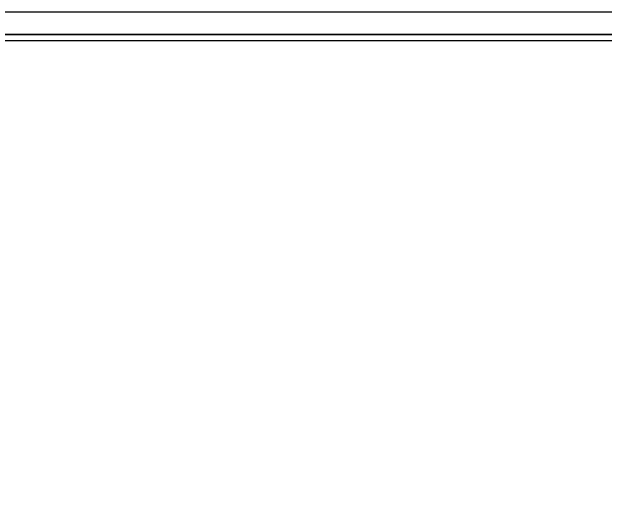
# Model space of a CAD drawing. Extents: x -13345 to 10098, y -1643 to 9113.
# Drawn here: x -8584.5 to -8395.1, y -56.7 to 101.5 of the extents above; entities that cross this region are included whole.
import ezdxf

# ---------------------------------------------------------------- set-up
doc = ezdxf.new("R2010")
doc.units = 0
doc.header["$LTSCALE"] = 192
doc.header["$MEASUREMENT"] = 0
doc.layers.add('ARCH-WALLS-EXTERIOR', color=5, linetype='CONTINUOUS')
doc.layers.add('EXPANSION-JOINT', color=1, linetype='CONTINUOUS')

msp = doc.modelspace()

# ---------------------------------------------------------------- linework, layer by layer
at = {"layer": 'ARCH-WALLS-EXTERIOR'}
for p, q in [((-9341.44, 101.53), (-8347.2, 101.53)), ((-8238.94, 94.27), (-9341.44, 94.27))]:
    msp.add_line(p, q, dxfattribs=at)
msp.add_lwpolyline([(-6221.94, 92.27), (-9541.19, 92.27), (-9541.19, -150.21), (-9544.94, -150.21), (-9544.94, -197.21), (-9541.19, -197.21), (-9541.19, -814.12)], dxfattribs=at)
at = {"layer": 'EXPANSION-JOINT'}
msp.add_line((-9341.44, 94.27), (-5904.44, 94.27), dxfattribs=at)
msp.add_lwpolyline([(-5906.44, 92.27), (-9541.19, 92.27), (-9541.19, -125.23), (-9860.93, -125.22), (-9860.93, -162.22)], dxfattribs=at)

doc.saveas('drawing.dxf')
